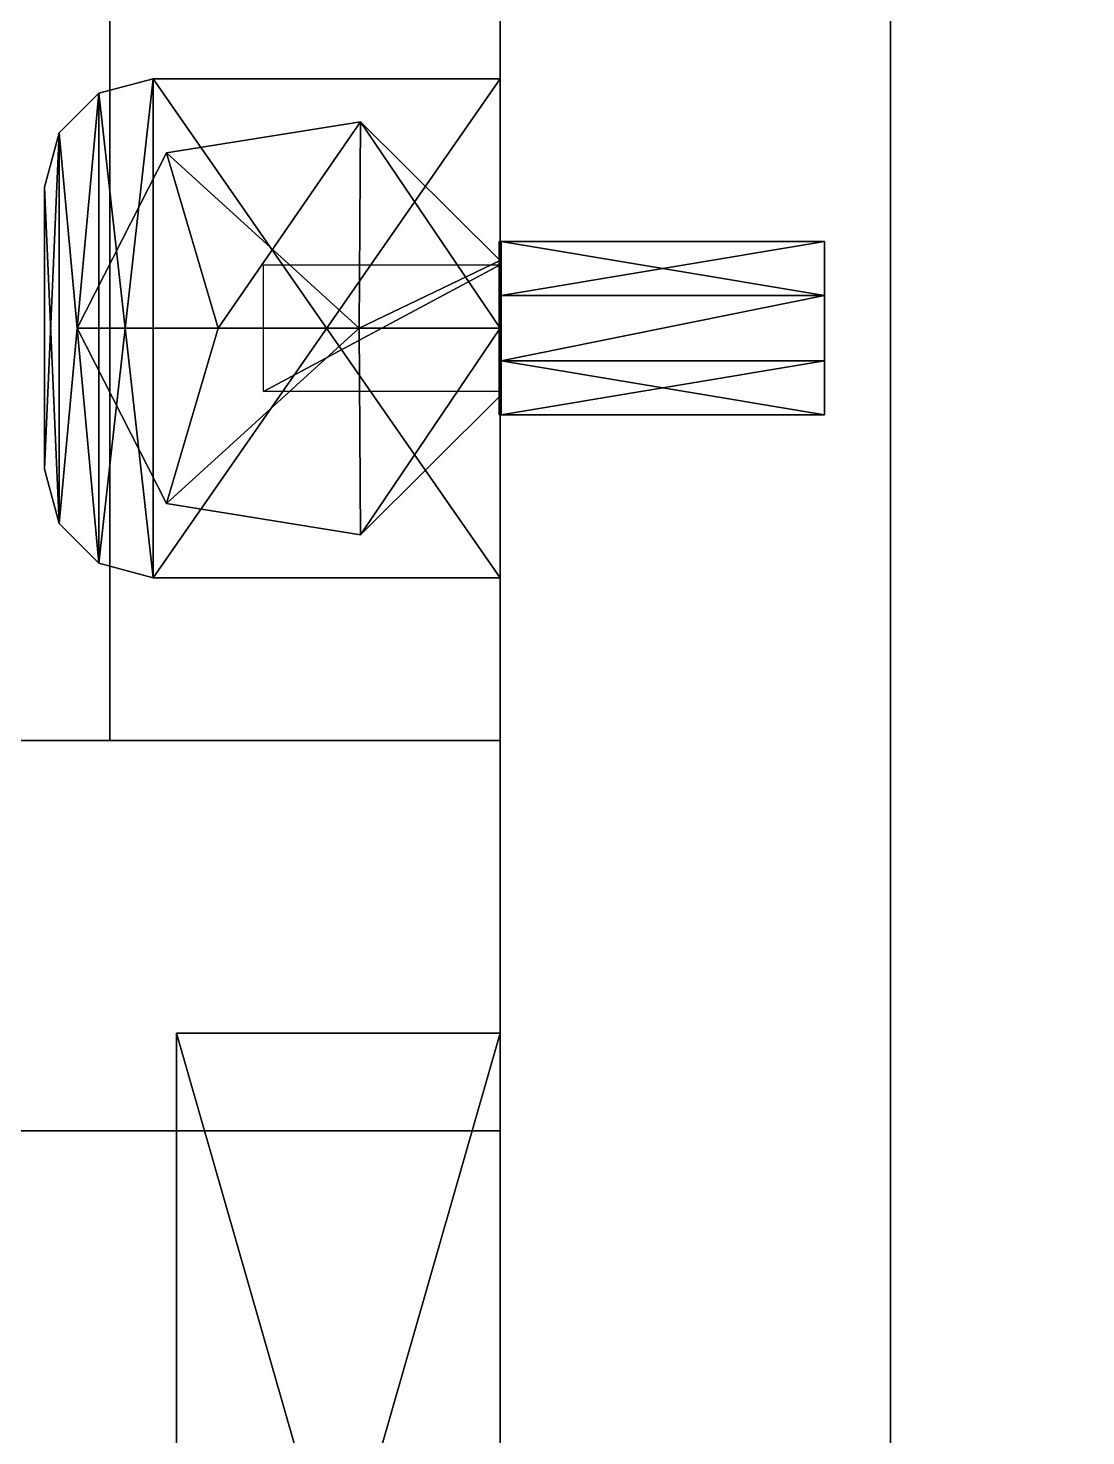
# Model space of a CAD drawing. Extents: x 0 to 2992, y -2739 to 0.
# Drawn here: x 1342.2 to 1391, y -634.1 to -569.2 of the extents above; entities that cross this region are included whole.
import ezdxf

# ---------------------------------------------------------------- set-up
doc = ezdxf.new("R2010")
doc.units = 0
for name, color, linetype in [('LAYER0', 7, 'CONTINUOUS'), ('LAYER103', 7, 'CONTINUOUS'), ('LAYER104', 7, 'CONTINUOUS'), ('LAYER105', 254, 'CONTINUOUS'), ('LAYER117', 7, 'CONTINUOUS'), ('LAYER118', 7, 'CONTINUOUS'), ('LAYER119', 254, 'CONTINUOUS'), ('LAYER231', 253, 'CONTINUOUS'), ('LAYER233', 253, 'CONTINUOUS'), ('LAYER235', 253, 'CONTINUOUS'), ('LAYER237', 253, 'CONTINUOUS'), ('LAYER239', 253, 'CONTINUOUS'), ('LAYER255', 7, 'CONTINUOUS'), ('LAYER256', 7, 'CONTINUOUS'), ('LAYER358', 9, 'CONTINUOUS'), ('LAYER89', 7, 'CONTINUOUS'), ('LAYER92', 7, 'CONTINUOUS'), ('LAYER97', 7, 'CONTINUOUS')]:
    doc.layers.add(name, color=color, linetype=linetype)

msp = doc.modelspace()

# ---------------------------------------------------------------- linework, layer by layer
at = {"layer": 'LAYER0', "invisible_edges": 1}
for points in [[(2992.49, 0), (0, -2716.32), (0, 0), (2992.49, 0)], [(2992.49, -2716.32, 5), (0, 0, 5), (0, -2716.32, 5), (2992.49, -2716.32, 5)], [(0, 0, 5), (2992.49, -2716.32, 5), (2992.49, 0, 5), (0, 0, 5)], [(0, -2716.32), (2992.49, 0), (2992.49, -2716.32), (0, -2716.32)]]:
    msp.add_3dface(points, dxfattribs=at)
at = {"layer": 'LAYER103', "invisible_edges": 1}
for points in [[(577, -144.6001, 871), (1364, -620.0001, 871), (1364, -144.6001, 871), (577, -144.6001, 871)], [(1364, -620.0001, 871), (577, -144.6001, 871), (577, -620.0001, 871), (1364, -620.0001, 871)], [(577, -620.0001, 853), (1364, -144.6001, 853), (1364, -620.0001, 853), (577, -620.0001, 853)], [(1364, -144.6001, 853), (577, -620.0001, 853), (577, -144.6001, 853), (1364, -144.6001, 853)], [(1364, -144.6001, 853), (1364, -620.0001, 871), (1364, -620.0001, 853), (1364, -144.6001, 853)], [(1364, -620.0001, 871), (1364, -144.6001, 853), (1364, -144.6001, 871), (1364, -620.0001, 871)], [(577, -620.0001, 853), (1364, -620.0001, 871), (577, -620.0001, 871), (577, -620.0001, 853)], [(1364, -620.0001, 871), (577, -620.0001, 853), (1364, -620.0001, 853), (1364, -620.0001, 871)]]:
    msp.add_3dface(points, dxfattribs=at)
at = {"layer": 'LAYER104'}
for points in [[(1345.5, -572.1699, 853), (1348, -571.5, 853), (1345.5, -572.1699, 851.01), (1345.5, -572.1699, 853)], [(1345.5, -572.1699, 851.01), (1348, -571.5, 853), (1348, -571.5, 851.01), (1345.5, -572.1699, 851.01)], [(1348, -594.5, 851.01), (1345.5, -572.1699, 851.01), (1348, -571.5, 851.01), (1348, -594.5, 851.01)], [(1345.5, -572.1699, 853), (1348, -594.5, 853), (1348, -571.5, 853), (1345.5, -572.1699, 853)], [(1348, -594.5, 851.01), (1348, -571.5, 851.01), (1345.5, -593.8301, 851.01), (1348, -594.5, 851.01)], [(1345.5, -593.8301, 851.01), (1348, -571.5, 851.01), (1345.5, -572.1699, 851.01), (1345.5, -593.8301, 851.01)], [(1348, -594.5, 853), (1348, -571.5, 853), (1345.5, -593.8301, 853), (1348, -594.5, 853)], [(1345.5, -593.8301, 853), (1348, -571.5, 853), (1345.5, -572.1699, 853), (1345.5, -593.8301, 853)], [(1345.5, -572.1699, 851.01), (1345.5, -572.1699, 853), (1348, -571.5, 851.01), (1345.5, -572.1699, 851.01)], [(1348, -571.5, 851.01), (1345.5, -572.1699, 853), (1348, -571.5, 853), (1348, -571.5, 851.01)], [(1364, -594.5, 851.01), (1348, -594.5, 851.01), (1364, -571.5, 851.01), (1364, -594.5, 851.01)], [(1364, -571.5, 851.01), (1348, -594.5, 851.01), (1348, -571.5, 851.01), (1364, -571.5, 851.01)], [(1364, -594.5, 853), (1348, -594.5, 853), (1364, -571.5, 853), (1364, -594.5, 853)], [(1364, -571.5, 853), (1348, -594.5, 853), (1348, -571.5, 853), (1364, -571.5, 853)], [(1348, -571.5, 851.01), (1364, -571.5, 851.01), (1348, -571.5, 853), (1348, -571.5, 851.01)], [(1348, -571.5, 853), (1364, -571.5, 851.01), (1364, -571.5, 853), (1348, -571.5, 853)], [(1348, -571.5, 851.01), (1364, -571.5, 851.01), (1348, -594.5, 851.01), (1348, -571.5, 851.01)], [(1348, -594.5, 851.01), (1364, -571.5, 851.01), (1364, -594.5, 851.01), (1348, -594.5, 851.01)], [(1348, -571.5, 851.01), (1348, -571.5, 853), (1364, -571.5, 851.01), (1348, -571.5, 851.01)], [(1364, -571.5, 851.01), (1348, -571.5, 853), (1364, -571.5, 853), (1364, -571.5, 851.01)], [(1348, -594.5, 853), (1364, -594.5, 853), (1348, -571.5, 853), (1348, -594.5, 853)], [(1348, -571.5, 853), (1364, -594.5, 853), (1364, -571.5, 853), (1348, -571.5, 853)], [(1364, -571.5, 851.01), (1364, -571.5, 853), (1364, -594.5, 851.01), (1364, -571.5, 851.01)], [(1364, -594.5, 851.01), (1364, -571.5, 853), (1364, -594.5, 853), (1364, -594.5, 851.01)], [(1364, -594.5, 851.01), (1364, -594.5, 853), (1364, -571.5, 851.01), (1364, -594.5, 851.01)], [(1364, -571.5, 851.01), (1364, -594.5, 853), (1364, -571.5, 853), (1364, -571.5, 851.01)], [(1343.67, -574, 853), (1345.5, -572.1699, 853), (1343.67, -574, 851.01), (1343.67, -574, 853)], [(1343.67, -574, 851.01), (1345.5, -572.1699, 853), (1345.5, -572.1699, 851.01), (1343.67, -574, 851.01)], [(1343.67, -574, 851.01), (1345.5, -572.1699, 851.01), (1343.67, -592, 851.01), (1343.67, -574, 851.01)], [(1343.67, -592, 851.01), (1345.5, -572.1699, 851.01), (1345.5, -593.8301, 851.01), (1343.67, -592, 851.01)], [(1343.67, -574, 853), (1345.5, -593.8301, 853), (1345.5, -572.1699, 853), (1343.67, -574, 853)], [(1345.5, -593.8301, 851.01), (1345.5, -572.1699, 851.01), (1343.67, -592, 851.01), (1345.5, -593.8301, 851.01)], [(1343.67, -592, 851.01), (1345.5, -572.1699, 851.01), (1343.67, -574, 851.01), (1343.67, -592, 851.01)], [(1345.5, -593.8301, 853), (1345.5, -572.1699, 853), (1343.67, -592, 853), (1345.5, -593.8301, 853)], [(1343.67, -592, 853), (1345.5, -572.1699, 853), (1343.67, -574, 853), (1343.67, -592, 853)], [(1343.67, -574, 851.01), (1343.67, -574, 853), (1345.5, -572.1699, 851.01), (1343.67, -574, 851.01)], [(1345.5, -572.1699, 851.01), (1343.67, -574, 853), (1345.5, -572.1699, 853), (1345.5, -572.1699, 851.01)], [(1345.5, -593.8301, 851.01), (1345.5, -572.1699, 851.01), (1348, -594.5, 851.01), (1345.5, -593.8301, 851.01)], [(1345.5, -593.8301, 853), (1348, -594.5, 853), (1345.5, -572.1699, 853), (1345.5, -593.8301, 853)], [(1348.613, -574.9165, 867), (1351, -583, 867), (1357.569, -573.4824, 867), (1348.613, -574.9165, 867)], [(1348.613, -574.9165, 867), (1357.569, -573.4824, 867), (1348.613, -574.9165, 853), (1348.613, -574.9165, 867)], [(1348.613, -574.9165, 853), (1357.569, -573.4824, 867), (1357.569, -573.4824, 853), (1348.613, -574.9165, 853)], [(1357.569, -573.4824, 853), (1357.569, -573.4824, 867), (1348.613, -574.9165, 853), (1357.569, -573.4824, 853)], [(1348.613, -574.9165, 853), (1357.569, -573.4824, 867), (1348.613, -574.9165, 867), (1348.613, -574.9165, 853)], [(1357.5, -583, 867), (1348.613, -574.9165, 867), (1357.569, -573.4824, 867), (1357.5, -583, 867)], [(1357.569, -573.4824, 867), (1351, -583, 867), (1357.5, -583, 867), (1357.569, -573.4824, 867)], [(1357.569, -573.4824, 867), (1357.5, -583, 867), (1364, -579.8774, 867), (1357.569, -573.4824, 867)], [(1357.5, -583, 867), (1357.569, -573.4824, 867), (1364, -583, 867), (1357.5, -583, 867)], [(1357.569, -573.4824, 867), (1364, -579.8774, 867), (1357.569, -573.4824, 853), (1357.569, -573.4824, 867)], [(1357.569, -573.4824, 853), (1364, -579.8774, 867), (1364, -579.8774, 853), (1357.569, -573.4824, 853)], [(1364, -579.8774, 853), (1364, -579.8774, 867), (1357.569, -573.4824, 853), (1364, -579.8774, 853)], [(1357.569, -573.4824, 853), (1364, -579.8774, 867), (1357.569, -573.4824, 867), (1357.569, -573.4824, 853)], [(1364, -583, 867), (1357.569, -573.4824, 867), (1364, -579.8774, 867), (1364, -583, 867)], [(1343, -576.5, 853), (1343.67, -574, 853), (1343, -576.5, 851.01), (1343, -576.5, 853)], [(1343, -576.5, 851.01), (1343.67, -574, 853), (1343.67, -574, 851.01), (1343, -576.5, 851.01)], [(1343, -576.5, 851.01), (1343.67, -574, 851.01), (1343, -589.5, 851.01), (1343, -576.5, 851.01)], [(1343, -589.5, 851.01), (1343.67, -574, 851.01), (1343.67, -592, 851.01), (1343, -589.5, 851.01)], [(1343, -576.5, 853), (1343.67, -592, 853), (1343.67, -574, 853), (1343, -576.5, 853)], [(1343.67, -592, 851.01), (1343.67, -574, 851.01), (1343, -589.5, 851.01), (1343.67, -592, 851.01)], [(1343, -589.5, 851.01), (1343.67, -574, 851.01), (1343, -576.5, 851.01), (1343, -589.5, 851.01)], [(1343.67, -592, 853), (1343.67, -574, 853), (1343, -589.5, 853), (1343.67, -592, 853)], [(1343, -589.5, 853), (1343.67, -574, 853), (1343, -576.5, 853), (1343, -589.5, 853)], [(1343, -576.5, 851.01), (1343, -576.5, 853), (1343.67, -574, 851.01), (1343, -576.5, 851.01)], [(1343.67, -574, 851.01), (1343, -576.5, 853), (1343.67, -574, 853), (1343.67, -574, 851.01)], [(1343.67, -592, 853), (1345.5, -593.8301, 853), (1343.67, -574, 853), (1343.67, -592, 853)], [(1344.5, -583, 867), (1351, -583, 867), (1348.613, -574.9165, 867), (1344.5, -583, 867)], [(1344.5, -583, 867), (1348.613, -574.9165, 867), (1344.5, -583, 853), (1344.5, -583, 867)], [(1344.5, -583, 853), (1348.613, -574.9165, 867), (1348.613, -574.9165, 853), (1344.5, -583, 853)], [(1348.613, -574.9165, 853), (1348.613, -574.9165, 867), (1344.5, -583, 853), (1348.613, -574.9165, 853)], [(1344.5, -583, 853), (1348.613, -574.9165, 867), (1344.5, -583, 867), (1344.5, -583, 853)], [(1351, -583, 867), (1344.5, -583, 867), (1348.613, -574.9165, 867), (1351, -583, 867)], [(1351, -583, 867), (1348.613, -574.9165, 867), (1357.5, -583, 867), (1351, -583, 867)], [(1343, -589.5, 853), (1343, -589.5, 851.01), (1343, -576.5, 853), (1343, -589.5, 853)], [(1343, -576.5, 853), (1343, -589.5, 851.01), (1343, -576.5, 851.01), (1343, -576.5, 853)], [(1343, -589.5, 851.01), (1343, -589.5, 853), (1343, -576.5, 851.01), (1343, -589.5, 851.01)], [(1343, -576.5, 851.01), (1343, -589.5, 853), (1343, -576.5, 853), (1343, -576.5, 851.01)], [(1343, -589.5, 853), (1343.67, -592, 853), (1343, -576.5, 853), (1343, -589.5, 853)], [(1364, -579.8774, 867), (1357.5, -583, 867), (1364, -583, 867), (1364, -579.8774, 867)], [(1364, -586.1226, 853), (1364, -579.8774, 853), (1364, -586.1226, 867), (1364, -586.1226, 853)], [(1364, -586.1226, 867), (1364, -579.8774, 853), (1364, -579.8774, 867), (1364, -586.1226, 867)], [(1364, -586.1226, 853), (1364, -586.1226, 867), (1364, -579.8774, 853), (1364, -586.1226, 853)], [(1364, -579.8774, 853), (1364, -586.1226, 867), (1364, -579.8774, 867), (1364, -579.8774, 853)], [(1353.092, -580.0802, 851), (1364, -580.0802, 851), (1353.092, -585.9198, 851), (1353.092, -580.0802, 851)], [(1353.092, -585.9198, 851), (1364, -580.0802, 851), (1364, -585.9198, 851), (1353.092, -585.9198, 851)], [(1344.5, -583, 867), (1348.613, -591.0835, 867), (1351, -583, 867), (1344.5, -583, 867)], [(1344.5, -583, 853), (1348.613, -591.0835, 853), (1344.5, -583, 867), (1344.5, -583, 853)], [(1344.5, -583, 867), (1348.613, -591.0835, 853), (1348.613, -591.0835, 867), (1344.5, -583, 867)], [(1344.5, -583, 853), (1344.5, -583, 867), (1348.613, -591.0835, 853), (1344.5, -583, 853)], [(1348.613, -591.0835, 853), (1344.5, -583, 867), (1348.613, -591.0835, 867), (1348.613, -591.0835, 853)], [(1351, -583, 867), (1344.5, -583, 867), (1348.613, -591.0835, 867), (1351, -583, 867)], [(1351, -583, 867), (1348.613, -591.0835, 867), (1357.5, -583, 867), (1351, -583, 867)], [(1357.5, -583, 867), (1348.613, -591.0835, 867), (1357.569, -592.5176, 867), (1357.5, -583, 867)], [(1351, -583, 867), (1348.613, -591.0835, 867), (1357.5, -583, 867), (1351, -583, 867)], [(1357.5, -583, 867), (1348.613, -591.0835, 867), (1357.569, -592.5176, 867), (1357.5, -583, 867)], [(1357.5, -583, 867), (1357.569, -592.5176, 867), (1364, -583, 867), (1357.5, -583, 867)], [(1357.5, -583, 867), (1357.569, -592.5176, 867), (1364, -583, 867), (1357.5, -583, 867)], [(1364, -583, 867), (1357.569, -592.5176, 867), (1364, -586.1226, 867), (1364, -583, 867)], [(1364, -583, 867), (1357.569, -592.5176, 867), (1364, -586.1226, 867), (1364, -583, 867)], [(1364, -586.1226, 853), (1364, -586.1226, 867), (1357.569, -592.5176, 853), (1364, -586.1226, 853)], [(1357.569, -592.5176, 853), (1364, -586.1226, 867), (1357.569, -592.5176, 867), (1357.569, -592.5176, 853)], [(1357.569, -592.5176, 853), (1357.569, -592.5176, 867), (1364, -586.1226, 853), (1357.569, -592.5176, 853)], [(1364, -586.1226, 853), (1357.569, -592.5176, 867), (1364, -586.1226, 867), (1364, -586.1226, 853)], [(1343, -589.5, 851.01), (1343.67, -592, 851.01), (1343, -589.5, 853), (1343, -589.5, 851.01)], [(1343, -589.5, 853), (1343.67, -592, 851.01), (1343.67, -592, 853), (1343, -589.5, 853)], [(1343, -589.5, 851.01), (1343, -589.5, 853), (1343.67, -592, 851.01), (1343, -589.5, 851.01)], [(1343.67, -592, 851.01), (1343, -589.5, 853), (1343.67, -592, 853), (1343.67, -592, 851.01)], [(1348.613, -591.0835, 853), (1357.569, -592.5176, 853), (1348.613, -591.0835, 867), (1348.613, -591.0835, 853)], [(1348.613, -591.0835, 867), (1357.569, -592.5176, 853), (1357.569, -592.5176, 867), (1348.613, -591.0835, 867)], [(1348.613, -591.0835, 853), (1348.613, -591.0835, 867), (1357.569, -592.5176, 853), (1348.613, -591.0835, 853)], [(1357.569, -592.5176, 853), (1348.613, -591.0835, 867), (1357.569, -592.5176, 867), (1357.569, -592.5176, 853)], [(1343.67, -592, 851.01), (1345.5, -593.8301, 851.01), (1343.67, -592, 853), (1343.67, -592, 851.01)], [(1343.67, -592, 853), (1345.5, -593.8301, 851.01), (1345.5, -593.8301, 853), (1343.67, -592, 853)], [(1343.67, -592, 851.01), (1343.67, -592, 853), (1345.5, -593.8301, 851.01), (1343.67, -592, 851.01)], [(1345.5, -593.8301, 851.01), (1343.67, -592, 853), (1345.5, -593.8301, 853), (1345.5, -593.8301, 851.01)], [(1345.5, -593.8301, 851.01), (1348, -594.5, 851.01), (1345.5, -593.8301, 853), (1345.5, -593.8301, 851.01)], [(1345.5, -593.8301, 853), (1348, -594.5, 851.01), (1348, -594.5, 853), (1345.5, -593.8301, 853)], [(1345.5, -593.8301, 851.01), (1345.5, -593.8301, 853), (1348, -594.5, 851.01), (1345.5, -593.8301, 851.01)], [(1348, -594.5, 851.01), (1345.5, -593.8301, 853), (1348, -594.5, 853), (1348, -594.5, 851.01)], [(1364, -594.5, 851.01), (1364, -594.5, 853), (1348, -594.5, 851.01), (1364, -594.5, 851.01)], [(1348, -594.5, 851.01), (1364, -594.5, 853), (1348, -594.5, 853), (1348, -594.5, 851.01)], [(1348, -594.5, 853), (1348, -594.5, 851.01), (1364, -594.5, 853), (1348, -594.5, 853)], [(1364, -594.5, 853), (1348, -594.5, 851.01), (1364, -594.5, 851.01), (1364, -594.5, 853)]]:
    msp.add_3dface(points, dxfattribs=at)
at = {"layer": 'LAYER105'}
for points in [[(1364.05, -581.5, 861.8301), (1364.05, -579, 858.5), (1363.95, -581.5, 861.8301), (1364.05, -581.5, 861.8301)], [(1363.95, -581.5, 861.8301), (1364.05, -579, 858.5), (1363.95, -579, 858.5), (1363.95, -581.5, 861.8301)], [(1364.05, -579, 858.5), (1364.05, -581.5, 855.1699), (1363.95, -579, 858.5), (1364.05, -579, 858.5)], [(1363.95, -579, 858.5), (1364.05, -581.5, 855.1699), (1363.95, -581.5, 855.1699), (1363.95, -579, 858.5)], [(1363.95, -579, 862.5), (1363.95, -579, 854.5), (1363.95, -587, 862.5), (1363.95, -579, 862.5)], [(1363.95, -587, 862.5), (1363.95, -579, 854.5), (1363.95, -587, 854.5), (1363.95, -587, 862.5)], [(1364.05, -587, 854.5), (1363.95, -587, 854.5), (1364.05, -579, 854.5), (1364.05, -587, 854.5)], [(1364.05, -579, 854.5), (1363.95, -587, 854.5), (1363.95, -579, 854.5), (1364.05, -579, 854.5)], [(1364.05, -579, 862.5), (1363.95, -579, 862.5), (1364.05, -587, 862.5), (1364.05, -579, 862.5)], [(1364.05, -587, 862.5), (1363.95, -579, 862.5), (1363.95, -587, 862.5), (1364.05, -587, 862.5)], [(1363.95, -579, 854.5), (1363.95, -579, 862.5), (1364.05, -579, 854.5), (1363.95, -579, 854.5)], [(1364.05, -579, 854.5), (1363.95, -579, 862.5), (1364.05, -579, 862.5), (1364.05, -579, 854.5)], [(1378.95, -581.5, 861.8301), (1378.95, -579, 858.5), (1364.05, -581.5, 861.8301), (1378.95, -581.5, 861.8301)], [(1364.05, -581.5, 861.8301), (1378.95, -579, 858.5), (1364.05, -579, 858.5), (1364.05, -581.5, 861.8301)], [(1378.95, -579, 858.5), (1378.95, -581.5, 855.1699), (1364.05, -579, 858.5), (1378.95, -579, 858.5)], [(1364.05, -579, 858.5), (1378.95, -581.5, 855.1699), (1364.05, -581.5, 855.1699), (1364.05, -579, 858.5)], [(1364.05, -587, 862.5), (1364.05, -587, 854.5), (1364.05, -579, 862.5), (1364.05, -587, 862.5)], [(1364.05, -579, 862.5), (1364.05, -587, 854.5), (1364.05, -579, 854.5), (1364.05, -579, 862.5)], [(1378.95, -581.5, 861.8301), (1378.95, -587, 858.5), (1378.95, -579, 858.5), (1378.95, -581.5, 861.8301)], [(1378.95, -587, 858.5), (1378.95, -584.5, 855.1699), (1378.95, -579, 858.5), (1378.95, -587, 858.5)], [(1378.95, -579, 858.5), (1378.95, -584.5, 855.1699), (1378.95, -581.5, 855.1699), (1378.95, -579, 858.5)], [(1363.95, -584.5, 861.8301), (1364.05, -584.5, 861.8301), (1363.95, -581.5, 861.8301), (1363.95, -584.5, 861.8301)], [(1363.95, -581.5, 861.8301), (1364.05, -584.5, 861.8301), (1364.05, -581.5, 861.8301), (1363.95, -581.5, 861.8301)], [(1364.05, -584.5, 855.1699), (1363.95, -584.5, 855.1699), (1364.05, -581.5, 855.1699), (1364.05, -584.5, 855.1699)], [(1364.05, -581.5, 855.1699), (1363.95, -584.5, 855.1699), (1363.95, -581.5, 855.1699), (1364.05, -581.5, 855.1699)], [(1364.05, -581.5, 861.8301), (1364.05, -584.5, 861.8301), (1378.95, -581.5, 861.8301), (1364.05, -581.5, 861.8301)], [(1378.95, -581.5, 861.8301), (1364.05, -584.5, 861.8301), (1378.95, -584.5, 861.8301), (1378.95, -581.5, 861.8301)], [(1378.95, -584.5, 855.1699), (1364.05, -584.5, 855.1699), (1378.95, -581.5, 855.1699), (1378.95, -584.5, 855.1699)], [(1378.95, -581.5, 855.1699), (1364.05, -584.5, 855.1699), (1364.05, -581.5, 855.1699), (1378.95, -581.5, 855.1699)], [(1378.95, -584.5, 861.8301), (1378.95, -587, 858.5), (1378.95, -581.5, 861.8301), (1378.95, -584.5, 861.8301)], [(1363.95, -584.5, 861.8301), (1363.95, -587, 858.5), (1364.05, -584.5, 861.8301), (1363.95, -584.5, 861.8301)], [(1364.05, -584.5, 861.8301), (1363.95, -587, 858.5), (1364.05, -587, 858.5), (1364.05, -584.5, 861.8301)], [(1363.95, -587, 858.5), (1363.95, -584.5, 855.1699), (1364.05, -587, 858.5), (1363.95, -587, 858.5)], [(1364.05, -587, 858.5), (1363.95, -584.5, 855.1699), (1364.05, -584.5, 855.1699), (1364.05, -587, 858.5)], [(1364.05, -584.5, 861.8301), (1364.05, -587, 858.5), (1378.95, -584.5, 861.8301), (1364.05, -584.5, 861.8301)], [(1378.95, -584.5, 861.8301), (1364.05, -587, 858.5), (1378.95, -587, 858.5), (1378.95, -584.5, 861.8301)], [(1364.05, -587, 858.5), (1364.05, -584.5, 855.1699), (1378.95, -587, 858.5), (1364.05, -587, 858.5)], [(1378.95, -587, 858.5), (1364.05, -584.5, 855.1699), (1378.95, -584.5, 855.1699), (1378.95, -587, 858.5)], [(1363.95, -587, 862.5), (1363.95, -587, 854.5), (1364.05, -587, 862.5), (1363.95, -587, 862.5)], [(1364.05, -587, 862.5), (1363.95, -587, 854.5), (1364.05, -587, 854.5), (1364.05, -587, 862.5)]]:
    msp.add_3dface(points, dxfattribs=at)
at = {"layer": 'LAYER117', "invisible_edges": 1}
for points in [[(577, -144.6001, 1989), (1364, -620.0001, 1989), (1364, -144.6001, 1989), (577, -144.6001, 1989)], [(1364, -620.0001, 1989), (577, -144.6001, 1989), (577, -620.0001, 1989), (1364, -620.0001, 1989)], [(577, -620.0001, 1971), (1364, -144.6001, 1971), (1364, -620.0001, 1971), (577, -620.0001, 1971)], [(1364, -144.6001, 1971), (577, -620.0001, 1971), (577, -144.6001, 1971), (1364, -144.6001, 1971)], [(1364, -144.6001, 1971), (1364, -620.0001, 1989), (1364, -620.0001, 1971), (1364, -144.6001, 1971)], [(1364, -620.0001, 1989), (1364, -144.6001, 1971), (1364, -144.6001, 1989), (1364, -620.0001, 1989)], [(577, -620.0001, 1971), (1364, -620.0001, 1989), (577, -620.0001, 1989), (577, -620.0001, 1971)], [(1364, -620.0001, 1989), (577, -620.0001, 1971), (1364, -620.0001, 1971), (1364, -620.0001, 1989)]]:
    msp.add_3dface(points, dxfattribs=at)
at = {"layer": 'LAYER118'}
for points in [[(1345.5, -572.1699, 1971), (1348, -571.5, 1971), (1345.5, -572.1699, 1969.01), (1345.5, -572.1699, 1971)], [(1345.5, -572.1699, 1969.01), (1348, -571.5, 1971), (1348, -571.5, 1969.01), (1345.5, -572.1699, 1969.01)], [(1348, -594.5, 1969.01), (1345.5, -572.1699, 1969.01), (1348, -571.5, 1969.01), (1348, -594.5, 1969.01)], [(1345.5, -572.1699, 1971), (1348, -594.5, 1971), (1348, -571.5, 1971), (1345.5, -572.1699, 1971)], [(1348, -594.5, 1969.01), (1348, -571.5, 1969.01), (1345.5, -593.8301, 1969.01), (1348, -594.5, 1969.01)], [(1345.5, -593.8301, 1969.01), (1348, -571.5, 1969.01), (1345.5, -572.1699, 1969.01), (1345.5, -593.8301, 1969.01)], [(1348, -594.5, 1971), (1348, -571.5, 1971), (1345.5, -593.8301, 1971), (1348, -594.5, 1971)], [(1345.5, -593.8301, 1971), (1348, -571.5, 1971), (1345.5, -572.1699, 1971), (1345.5, -593.8301, 1971)], [(1345.5, -572.1699, 1969.01), (1345.5, -572.1699, 1971), (1348, -571.5, 1969.01), (1345.5, -572.1699, 1969.01)], [(1348, -571.5, 1969.01), (1345.5, -572.1699, 1971), (1348, -571.5, 1971), (1348, -571.5, 1969.01)], [(1364, -594.5, 1969.01), (1348, -594.5, 1969.01), (1364, -571.5, 1969.01), (1364, -594.5, 1969.01)], [(1364, -571.5, 1969.01), (1348, -594.5, 1969.01), (1348, -571.5, 1969.01), (1364, -571.5, 1969.01)], [(1364, -594.5, 1971), (1348, -594.5, 1971), (1364, -571.5, 1971), (1364, -594.5, 1971)], [(1364, -571.5, 1971), (1348, -594.5, 1971), (1348, -571.5, 1971), (1364, -571.5, 1971)], [(1348, -571.5, 1969.01), (1364, -571.5, 1969.01), (1348, -571.5, 1971), (1348, -571.5, 1969.01)], [(1348, -571.5, 1971), (1364, -571.5, 1969.01), (1364, -571.5, 1971), (1348, -571.5, 1971)], [(1348, -571.5, 1969.01), (1364, -571.5, 1969.01), (1348, -594.5, 1969.01), (1348, -571.5, 1969.01)], [(1348, -594.5, 1969.01), (1364, -571.5, 1969.01), (1364, -594.5, 1969.01), (1348, -594.5, 1969.01)], [(1348, -571.5, 1969.01), (1348, -571.5, 1971), (1364, -571.5, 1969.01), (1348, -571.5, 1969.01)], [(1364, -571.5, 1969.01), (1348, -571.5, 1971), (1364, -571.5, 1971), (1364, -571.5, 1969.01)], [(1348, -594.5, 1971), (1364, -594.5, 1971), (1348, -571.5, 1971), (1348, -594.5, 1971)], [(1348, -571.5, 1971), (1364, -594.5, 1971), (1364, -571.5, 1971), (1348, -571.5, 1971)], [(1364, -571.5, 1969.01), (1364, -571.5, 1971), (1364, -594.5, 1969.01), (1364, -571.5, 1969.01)], [(1364, -594.5, 1969.01), (1364, -571.5, 1971), (1364, -594.5, 1971), (1364, -594.5, 1969.01)], [(1364, -594.5, 1969.01), (1364, -594.5, 1971), (1364, -571.5, 1969.01), (1364, -594.5, 1969.01)], [(1364, -571.5, 1969.01), (1364, -594.5, 1971), (1364, -571.5, 1971), (1364, -571.5, 1969.01)], [(1343.67, -574, 1971), (1345.5, -572.1699, 1971), (1343.67, -574, 1969.01), (1343.67, -574, 1971)], [(1343.67, -574, 1969.01), (1345.5, -572.1699, 1971), (1345.5, -572.1699, 1969.01), (1343.67, -574, 1969.01)], [(1343.67, -574, 1969.01), (1345.5, -572.1699, 1969.01), (1343.67, -592, 1969.01), (1343.67, -574, 1969.01)], [(1343.67, -592, 1969.01), (1345.5, -572.1699, 1969.01), (1345.5, -593.8301, 1969.01), (1343.67, -592, 1969.01)], [(1343.67, -574, 1971), (1345.5, -593.8301, 1971), (1345.5, -572.1699, 1971), (1343.67, -574, 1971)], [(1345.5, -593.8301, 1969.01), (1345.5, -572.1699, 1969.01), (1343.67, -592, 1969.01), (1345.5, -593.8301, 1969.01)], [(1343.67, -592, 1969.01), (1345.5, -572.1699, 1969.01), (1343.67, -574, 1969.01), (1343.67, -592, 1969.01)], [(1345.5, -593.8301, 1971), (1345.5, -572.1699, 1971), (1343.67, -592, 1971), (1345.5, -593.8301, 1971)], [(1343.67, -592, 1971), (1345.5, -572.1699, 1971), (1343.67, -574, 1971), (1343.67, -592, 1971)], [(1343.67, -574, 1969.01), (1343.67, -574, 1971), (1345.5, -572.1699, 1969.01), (1343.67, -574, 1969.01)], [(1345.5, -572.1699, 1969.01), (1343.67, -574, 1971), (1345.5, -572.1699, 1971), (1345.5, -572.1699, 1969.01)], [(1345.5, -593.8301, 1969.01), (1345.5, -572.1699, 1969.01), (1348, -594.5, 1969.01), (1345.5, -593.8301, 1969.01)], [(1345.5, -593.8301, 1971), (1348, -594.5, 1971), (1345.5, -572.1699, 1971), (1345.5, -593.8301, 1971)], [(1348.613, -574.9165, 1985), (1351, -583, 1985), (1357.569, -573.4824, 1985), (1348.613, -574.9165, 1985)], [(1348.613, -574.9165, 1985), (1357.569, -573.4824, 1985), (1348.613, -574.9165, 1971), (1348.613, -574.9165, 1985)], [(1348.613, -574.9165, 1971), (1357.569, -573.4824, 1985), (1357.569, -573.4824, 1971), (1348.613, -574.9165, 1971)], [(1357.569, -573.4824, 1971), (1357.569, -573.4824, 1985), (1348.613, -574.9165, 1971), (1357.569, -573.4824, 1971)], [(1348.613, -574.9165, 1971), (1357.569, -573.4824, 1985), (1348.613, -574.9165, 1985), (1348.613, -574.9165, 1971)], [(1357.5, -583, 1985), (1348.613, -574.9165, 1985), (1357.569, -573.4824, 1985), (1357.5, -583, 1985)], [(1357.569, -573.4824, 1985), (1351, -583, 1985), (1357.5, -583, 1985), (1357.569, -573.4824, 1985)], [(1357.569, -573.4824, 1985), (1357.5, -583, 1985), (1364, -579.8774, 1985), (1357.569, -573.4824, 1985)], [(1357.5, -583, 1985), (1357.569, -573.4824, 1985), (1364, -583, 1985), (1357.5, -583, 1985)], [(1357.569, -573.4824, 1985), (1364, -579.8774, 1985), (1357.569, -573.4824, 1971), (1357.569, -573.4824, 1985)], [(1357.569, -573.4824, 1971), (1364, -579.8774, 1985), (1364, -579.8774, 1971), (1357.569, -573.4824, 1971)], [(1364, -579.8774, 1971), (1364, -579.8774, 1985), (1357.569, -573.4824, 1971), (1364, -579.8774, 1971)], [(1357.569, -573.4824, 1971), (1364, -579.8774, 1985), (1357.569, -573.4824, 1985), (1357.569, -573.4824, 1971)], [(1364, -583, 1985), (1357.569, -573.4824, 1985), (1364, -579.8774, 1985), (1364, -583, 1985)], [(1343, -576.5, 1971), (1343.67, -574, 1971), (1343, -576.5, 1969.01), (1343, -576.5, 1971)], [(1343, -576.5, 1969.01), (1343.67, -574, 1971), (1343.67, -574, 1969.01), (1343, -576.5, 1969.01)], [(1343, -576.5, 1969.01), (1343.67, -574, 1969.01), (1343, -589.5, 1969.01), (1343, -576.5, 1969.01)], [(1343, -589.5, 1969.01), (1343.67, -574, 1969.01), (1343.67, -592, 1969.01), (1343, -589.5, 1969.01)], [(1343, -576.5, 1971), (1343.67, -592, 1971), (1343.67, -574, 1971), (1343, -576.5, 1971)], [(1343.67, -592, 1969.01), (1343.67, -574, 1969.01), (1343, -589.5, 1969.01), (1343.67, -592, 1969.01)], [(1343, -589.5, 1969.01), (1343.67, -574, 1969.01), (1343, -576.5, 1969.01), (1343, -589.5, 1969.01)], [(1343.67, -592, 1971), (1343.67, -574, 1971), (1343, -589.5, 1971), (1343.67, -592, 1971)], [(1343, -589.5, 1971), (1343.67, -574, 1971), (1343, -576.5, 1971), (1343, -589.5, 1971)], [(1343, -576.5, 1969.01), (1343, -576.5, 1971), (1343.67, -574, 1969.01), (1343, -576.5, 1969.01)], [(1343.67, -574, 1969.01), (1343, -576.5, 1971), (1343.67, -574, 1971), (1343.67, -574, 1969.01)], [(1343.67, -592, 1971), (1345.5, -593.8301, 1971), (1343.67, -574, 1971), (1343.67, -592, 1971)], [(1344.5, -583, 1985), (1351, -583, 1985), (1348.613, -574.9165, 1985), (1344.5, -583, 1985)], [(1344.5, -583, 1985), (1348.613, -574.9165, 1985), (1344.5, -583, 1971), (1344.5, -583, 1985)], [(1344.5, -583, 1971), (1348.613, -574.9165, 1985), (1348.613, -574.9165, 1971), (1344.5, -583, 1971)], [(1348.613, -574.9165, 1971), (1348.613, -574.9165, 1985), (1344.5, -583, 1971), (1348.613, -574.9165, 1971)], [(1344.5, -583, 1971), (1348.613, -574.9165, 1985), (1344.5, -583, 1985), (1344.5, -583, 1971)], [(1351, -583, 1985), (1344.5, -583, 1985), (1348.613, -574.9165, 1985), (1351, -583, 1985)], [(1351, -583, 1985), (1348.613, -574.9165, 1985), (1357.5, -583, 1985), (1351, -583, 1985)], [(1343, -589.5, 1971), (1343, -589.5, 1969.01), (1343, -576.5, 1971), (1343, -589.5, 1971)], [(1343, -576.5, 1971), (1343, -589.5, 1969.01), (1343, -576.5, 1969.01), (1343, -576.5, 1971)], [(1343, -589.5, 1969.01), (1343, -589.5, 1971), (1343, -576.5, 1969.01), (1343, -589.5, 1969.01)], [(1343, -576.5, 1969.01), (1343, -589.5, 1971), (1343, -576.5, 1971), (1343, -576.5, 1969.01)], [(1343, -589.5, 1971), (1343.67, -592, 1971), (1343, -576.5, 1971), (1343, -589.5, 1971)], [(1364, -579.8774, 1985), (1357.5, -583, 1985), (1364, -583, 1985), (1364, -579.8774, 1985)], [(1364, -586.1226, 1971), (1364, -579.8774, 1971), (1364, -586.1226, 1985), (1364, -586.1226, 1971)], [(1364, -586.1226, 1985), (1364, -579.8774, 1971), (1364, -579.8774, 1985), (1364, -586.1226, 1985)], [(1364, -586.1226, 1971), (1364, -586.1226, 1985), (1364, -579.8774, 1971), (1364, -586.1226, 1971)], [(1364, -579.8774, 1971), (1364, -586.1226, 1985), (1364, -579.8774, 1985), (1364, -579.8774, 1971)], [(1353.092, -580.0802, 1969), (1364, -580.0802, 1969), (1353.092, -585.9198, 1969), (1353.092, -580.0802, 1969)], [(1353.092, -585.9198, 1969), (1364, -580.0802, 1969), (1364, -585.9198, 1969), (1353.092, -585.9198, 1969)], [(1344.5, -583, 1985), (1348.613, -591.0835, 1985), (1351, -583, 1985), (1344.5, -583, 1985)], [(1344.5, -583, 1971), (1348.613, -591.0835, 1971), (1344.5, -583, 1985), (1344.5, -583, 1971)], [(1344.5, -583, 1985), (1348.613, -591.0835, 1971), (1348.613, -591.0835, 1985), (1344.5, -583, 1985)], [(1344.5, -583, 1971), (1344.5, -583, 1985), (1348.613, -591.0835, 1971), (1344.5, -583, 1971)], [(1348.613, -591.0835, 1971), (1344.5, -583, 1985), (1348.613, -591.0835, 1985), (1348.613, -591.0835, 1971)], [(1351, -583, 1985), (1344.5, -583, 1985), (1348.613, -591.0835, 1985), (1351, -583, 1985)], [(1351, -583, 1985), (1348.613, -591.0835, 1985), (1357.5, -583, 1985), (1351, -583, 1985)], [(1357.5, -583, 1985), (1348.613, -591.0835, 1985), (1357.569, -592.5176, 1985), (1357.5, -583, 1985)], [(1351, -583, 1985), (1348.613, -591.0835, 1985), (1357.5, -583, 1985), (1351, -583, 1985)], [(1357.5, -583, 1985), (1348.613, -591.0835, 1985), (1357.569, -592.5176, 1985), (1357.5, -583, 1985)], [(1357.5, -583, 1985), (1357.569, -592.5176, 1985), (1364, -583, 1985), (1357.5, -583, 1985)], [(1357.5, -583, 1985), (1357.569, -592.5176, 1985), (1364, -583, 1985), (1357.5, -583, 1985)], [(1364, -583, 1985), (1357.569, -592.5176, 1985), (1364, -586.1226, 1985), (1364, -583, 1985)], [(1364, -583, 1985), (1357.569, -592.5176, 1985), (1364, -586.1226, 1985), (1364, -583, 1985)], [(1364, -586.1226, 1971), (1364, -586.1226, 1985), (1357.569, -592.5176, 1971), (1364, -586.1226, 1971)], [(1357.569, -592.5176, 1971), (1364, -586.1226, 1985), (1357.569, -592.5176, 1985), (1357.569, -592.5176, 1971)], [(1357.569, -592.5176, 1971), (1357.569, -592.5176, 1985), (1364, -586.1226, 1971), (1357.569, -592.5176, 1971)], [(1364, -586.1226, 1971), (1357.569, -592.5176, 1985), (1364, -586.1226, 1985), (1364, -586.1226, 1971)], [(1343, -589.5, 1969.01), (1343.67, -592, 1969.01), (1343, -589.5, 1971), (1343, -589.5, 1969.01)], [(1343, -589.5, 1971), (1343.67, -592, 1969.01), (1343.67, -592, 1971), (1343, -589.5, 1971)], [(1343, -589.5, 1969.01), (1343, -589.5, 1971), (1343.67, -592, 1969.01), (1343, -589.5, 1969.01)], [(1343.67, -592, 1969.01), (1343, -589.5, 1971), (1343.67, -592, 1971), (1343.67, -592, 1969.01)], [(1348.613, -591.0835, 1971), (1357.569, -592.5176, 1971), (1348.613, -591.0835, 1985), (1348.613, -591.0835, 1971)], [(1348.613, -591.0835, 1985), (1357.569, -592.5176, 1971), (1357.569, -592.5176, 1985), (1348.613, -591.0835, 1985)], [(1348.613, -591.0835, 1971), (1348.613, -591.0835, 1985), (1357.569, -592.5176, 1971), (1348.613, -591.0835, 1971)], [(1357.569, -592.5176, 1971), (1348.613, -591.0835, 1985), (1357.569, -592.5176, 1985), (1357.569, -592.5176, 1971)], [(1343.67, -592, 1969.01), (1345.5, -593.8301, 1969.01), (1343.67, -592, 1971), (1343.67, -592, 1969.01)], [(1343.67, -592, 1971), (1345.5, -593.8301, 1969.01), (1345.5, -593.8301, 1971), (1343.67, -592, 1971)], [(1343.67, -592, 1969.01), (1343.67, -592, 1971), (1345.5, -593.8301, 1969.01), (1343.67, -592, 1969.01)], [(1345.5, -593.8301, 1969.01), (1343.67, -592, 1971), (1345.5, -593.8301, 1971), (1345.5, -593.8301, 1969.01)], [(1345.5, -593.8301, 1969.01), (1348, -594.5, 1969.01), (1345.5, -593.8301, 1971), (1345.5, -593.8301, 1969.01)], [(1345.5, -593.8301, 1971), (1348, -594.5, 1969.01), (1348, -594.5, 1971), (1345.5, -593.8301, 1971)], [(1345.5, -593.8301, 1969.01), (1345.5, -593.8301, 1971), (1348, -594.5, 1969.01), (1345.5, -593.8301, 1969.01)], [(1348, -594.5, 1969.01), (1345.5, -593.8301, 1971), (1348, -594.5, 1971), (1348, -594.5, 1969.01)], [(1364, -594.5, 1969.01), (1364, -594.5, 1971), (1348, -594.5, 1969.01), (1364, -594.5, 1969.01)], [(1348, -594.5, 1969.01), (1364, -594.5, 1971), (1348, -594.5, 1971), (1348, -594.5, 1969.01)], [(1348, -594.5, 1971), (1348, -594.5, 1969.01), (1364, -594.5, 1971), (1348, -594.5, 1971)], [(1364, -594.5, 1971), (1348, -594.5, 1969.01), (1364, -594.5, 1969.01), (1364, -594.5, 1971)]]:
    msp.add_3dface(points, dxfattribs=at)
at = {"layer": 'LAYER119'}
for points in [[(1364.05, -581.5, 1979.83), (1364.05, -579, 1976.5), (1363.95, -581.5, 1979.83), (1364.05, -581.5, 1979.83)], [(1363.95, -581.5, 1979.83), (1364.05, -579, 1976.5), (1363.95, -579, 1976.5), (1363.95, -581.5, 1979.83)], [(1364.05, -579, 1976.5), (1364.05, -581.5, 1973.17), (1363.95, -579, 1976.5), (1364.05, -579, 1976.5)], [(1363.95, -579, 1976.5), (1364.05, -581.5, 1973.17), (1363.95, -581.5, 1973.17), (1363.95, -579, 1976.5)], [(1363.95, -579, 1980.5), (1363.95, -579, 1972.5), (1363.95, -587, 1980.5), (1363.95, -579, 1980.5)], [(1363.95, -587, 1980.5), (1363.95, -579, 1972.5), (1363.95, -587, 1972.5), (1363.95, -587, 1980.5)], [(1364.05, -587, 1972.5), (1363.95, -587, 1972.5), (1364.05, -579, 1972.5), (1364.05, -587, 1972.5)], [(1364.05, -579, 1972.5), (1363.95, -587, 1972.5), (1363.95, -579, 1972.5), (1364.05, -579, 1972.5)], [(1364.05, -579, 1980.5), (1363.95, -579, 1980.5), (1364.05, -587, 1980.5), (1364.05, -579, 1980.5)], [(1364.05, -587, 1980.5), (1363.95, -579, 1980.5), (1363.95, -587, 1980.5), (1364.05, -587, 1980.5)], [(1363.95, -579, 1972.5), (1363.95, -579, 1980.5), (1364.05, -579, 1972.5), (1363.95, -579, 1972.5)], [(1364.05, -579, 1972.5), (1363.95, -579, 1980.5), (1364.05, -579, 1980.5), (1364.05, -579, 1972.5)], [(1378.95, -581.5, 1979.83), (1378.95, -579, 1976.5), (1364.05, -581.5, 1979.83), (1378.95, -581.5, 1979.83)], [(1364.05, -581.5, 1979.83), (1378.95, -579, 1976.5), (1364.05, -579, 1976.5), (1364.05, -581.5, 1979.83)], [(1378.95, -579, 1976.5), (1378.95, -581.5, 1973.17), (1364.05, -579, 1976.5), (1378.95, -579, 1976.5)], [(1364.05, -579, 1976.5), (1378.95, -581.5, 1973.17), (1364.05, -581.5, 1973.17), (1364.05, -579, 1976.5)], [(1364.05, -587, 1980.5), (1364.05, -587, 1972.5), (1364.05, -579, 1980.5), (1364.05, -587, 1980.5)], [(1364.05, -579, 1980.5), (1364.05, -587, 1972.5), (1364.05, -579, 1972.5), (1364.05, -579, 1980.5)], [(1378.95, -581.5, 1979.83), (1378.95, -587, 1976.5), (1378.95, -579, 1976.5), (1378.95, -581.5, 1979.83)], [(1378.95, -587, 1976.5), (1378.95, -584.5, 1973.17), (1378.95, -579, 1976.5), (1378.95, -587, 1976.5)], [(1378.95, -579, 1976.5), (1378.95, -584.5, 1973.17), (1378.95, -581.5, 1973.17), (1378.95, -579, 1976.5)], [(1363.95, -584.5, 1979.83), (1364.05, -584.5, 1979.83), (1363.95, -581.5, 1979.83), (1363.95, -584.5, 1979.83)], [(1363.95, -581.5, 1979.83), (1364.05, -584.5, 1979.83), (1364.05, -581.5, 1979.83), (1363.95, -581.5, 1979.83)], [(1364.05, -584.5, 1973.17), (1363.95, -584.5, 1973.17), (1364.05, -581.5, 1973.17), (1364.05, -584.5, 1973.17)], [(1364.05, -581.5, 1973.17), (1363.95, -584.5, 1973.17), (1363.95, -581.5, 1973.17), (1364.05, -581.5, 1973.17)], [(1364.05, -581.5, 1979.83), (1364.05, -584.5, 1979.83), (1378.95, -581.5, 1979.83), (1364.05, -581.5, 1979.83)], [(1378.95, -581.5, 1979.83), (1364.05, -584.5, 1979.83), (1378.95, -584.5, 1979.83), (1378.95, -581.5, 1979.83)], [(1378.95, -584.5, 1973.17), (1364.05, -584.5, 1973.17), (1378.95, -581.5, 1973.17), (1378.95, -584.5, 1973.17)], [(1378.95, -581.5, 1973.17), (1364.05, -584.5, 1973.17), (1364.05, -581.5, 1973.17), (1378.95, -581.5, 1973.17)], [(1378.95, -584.5, 1979.83), (1378.95, -587, 1976.5), (1378.95, -581.5, 1979.83), (1378.95, -584.5, 1979.83)], [(1363.95, -584.5, 1979.83), (1363.95, -587, 1976.5), (1364.05, -584.5, 1979.83), (1363.95, -584.5, 1979.83)], [(1364.05, -584.5, 1979.83), (1363.95, -587, 1976.5), (1364.05, -587, 1976.5), (1364.05, -584.5, 1979.83)], [(1363.95, -587, 1976.5), (1363.95, -584.5, 1973.17), (1364.05, -587, 1976.5), (1363.95, -587, 1976.5)], [(1364.05, -587, 1976.5), (1363.95, -584.5, 1973.17), (1364.05, -584.5, 1973.17), (1364.05, -587, 1976.5)], [(1364.05, -584.5, 1979.83), (1364.05, -587, 1976.5), (1378.95, -584.5, 1979.83), (1364.05, -584.5, 1979.83)], [(1378.95, -584.5, 1979.83), (1364.05, -587, 1976.5), (1378.95, -587, 1976.5), (1378.95, -584.5, 1979.83)], [(1364.05, -587, 1976.5), (1364.05, -584.5, 1973.17), (1378.95, -587, 1976.5), (1364.05, -587, 1976.5)], [(1378.95, -587, 1976.5), (1364.05, -584.5, 1973.17), (1378.95, -584.5, 1973.17), (1378.95, -587, 1976.5)], [(1363.95, -587, 1980.5), (1363.95, -587, 1972.5), (1364.05, -587, 1980.5), (1363.95, -587, 1980.5)], [(1364.05, -587, 1980.5), (1363.95, -587, 1972.5), (1364.05, -587, 1972.5), (1364.05, -587, 1980.5)]]:
    msp.add_3dface(points, dxfattribs=at)
at = {"layer": 'LAYER231'}
for points in [[(1364, -667.5, 181.2174), (1349.078, -667.5, 181.2174), (1364, -615.5, 181.2174), (1364, -667.5, 181.2174)], [(1364, -615.5, 181.2174), (1349.078, -667.5, 181.2174), (1349.078, -615.5, 181.2174), (1364, -615.5, 181.2174)], [(1364, -615.5, 181.2174), (1349.078, -615.5, 181.2174), (1364, -615.5, 194.7826), (1364, -615.5, 181.2174)], [(1364, -615.5, 194.7826), (1349.078, -615.5, 181.2174), (1349.078, -615.5, 194.7826), (1364, -615.5, 194.7826)], [(1364, -615.5, 194.7826), (1349.078, -615.5, 194.7826), (1364, -667.5, 194.7826), (1364, -615.5, 194.7826)], [(1364, -667.5, 194.7826), (1349.078, -615.5, 194.7826), (1349.078, -667.5, 194.7826), (1364, -667.5, 194.7826)], [(1349.078, -667.5, 181.2174), (1349.078, -667.5, 194.7826), (1349.078, -615.5, 181.2174), (1349.078, -667.5, 181.2174)], [(1349.078, -615.5, 181.2174), (1349.078, -667.5, 194.7826), (1349.078, -615.5, 194.7826), (1349.078, -615.5, 181.2174)]]:
    msp.add_3dface(points, dxfattribs=at)
at = {"layer": 'LAYER233'}
for points in [[(1364, -667.5, 744.7174), (1349.078, -667.5, 744.7174), (1364, -615.5, 744.7174), (1364, -667.5, 744.7174)], [(1364, -615.5, 744.7174), (1349.078, -667.5, 744.7174), (1349.078, -615.5, 744.7174), (1364, -615.5, 744.7174)], [(1364, -615.5, 744.7174), (1349.078, -615.5, 744.7174), (1364, -615.5, 758.2826), (1364, -615.5, 744.7174)], [(1364, -615.5, 758.2826), (1349.078, -615.5, 744.7174), (1349.078, -615.5, 758.2826), (1364, -615.5, 758.2826)], [(1364, -615.5, 758.2826), (1349.078, -615.5, 758.2826), (1364, -667.5, 758.2826), (1364, -615.5, 758.2826)], [(1364, -667.5, 758.2826), (1349.078, -615.5, 758.2826), (1349.078, -667.5, 758.2826), (1364, -667.5, 758.2826)], [(1349.078, -667.5, 744.7174), (1349.078, -667.5, 758.2826), (1349.078, -615.5, 744.7174), (1349.078, -667.5, 744.7174)], [(1349.078, -615.5, 744.7174), (1349.078, -667.5, 758.2826), (1349.078, -615.5, 758.2826), (1349.078, -615.5, 744.7174)]]:
    msp.add_3dface(points, dxfattribs=at)
at = {"layer": 'LAYER235'}
for points in [[(1364, -667.5, 1308.217), (1349.078, -667.5, 1308.217), (1364, -615.5, 1308.217), (1364, -667.5, 1308.217)], [(1364, -615.5, 1308.217), (1349.078, -667.5, 1308.217), (1349.078, -615.5, 1308.217), (1364, -615.5, 1308.217)], [(1364, -615.5, 1308.217), (1349.078, -615.5, 1308.217), (1364, -615.5, 1321.783), (1364, -615.5, 1308.217)], [(1364, -615.5, 1321.783), (1349.078, -615.5, 1308.217), (1349.078, -615.5, 1321.783), (1364, -615.5, 1321.783)], [(1364, -615.5, 1321.783), (1349.078, -615.5, 1321.783), (1364, -667.5, 1321.783), (1364, -615.5, 1321.783)], [(1364, -667.5, 1321.783), (1349.078, -615.5, 1321.783), (1349.078, -667.5, 1321.783), (1364, -667.5, 1321.783)], [(1349.078, -667.5, 1308.217), (1349.078, -667.5, 1321.783), (1349.078, -615.5, 1308.217), (1349.078, -667.5, 1308.217)], [(1349.078, -615.5, 1308.217), (1349.078, -667.5, 1321.783), (1349.078, -615.5, 1321.783), (1349.078, -615.5, 1308.217)]]:
    msp.add_3dface(points, dxfattribs=at)
at = {"layer": 'LAYER237'}
for points in [[(1364, -667.5, 1871.717), (1349.078, -667.5, 1871.717), (1364, -615.5, 1871.717), (1364, -667.5, 1871.717)], [(1364, -615.5, 1871.717), (1349.078, -667.5, 1871.717), (1349.078, -615.5, 1871.717), (1364, -615.5, 1871.717)], [(1364, -615.5, 1871.717), (1349.078, -615.5, 1871.717), (1364, -615.5, 1885.283), (1364, -615.5, 1871.717)], [(1364, -615.5, 1885.283), (1349.078, -615.5, 1871.717), (1349.078, -615.5, 1885.283), (1364, -615.5, 1885.283)], [(1364, -615.5, 1885.283), (1349.078, -615.5, 1885.283), (1364, -667.5, 1885.283), (1364, -615.5, 1885.283)], [(1364, -667.5, 1885.283), (1349.078, -615.5, 1885.283), (1349.078, -667.5, 1885.283), (1364, -667.5, 1885.283)], [(1349.078, -667.5, 1871.717), (1349.078, -667.5, 1885.283), (1349.078, -615.5, 1871.717), (1349.078, -667.5, 1871.717)], [(1349.078, -615.5, 1871.717), (1349.078, -667.5, 1885.283), (1349.078, -615.5, 1885.283), (1349.078, -615.5, 1871.717)]]:
    msp.add_3dface(points, dxfattribs=at)
at = {"layer": 'LAYER239'}
for points in [[(1364, -667.5, 2435.217), (1349.078, -667.5, 2435.217), (1364, -615.5, 2435.217), (1364, -667.5, 2435.217)], [(1364, -615.5, 2435.217), (1349.078, -667.5, 2435.217), (1349.078, -615.5, 2435.217), (1364, -615.5, 2435.217)], [(1364, -615.5, 2435.217), (1349.078, -615.5, 2435.217), (1364, -615.5, 2448.783), (1364, -615.5, 2435.217)], [(1364, -615.5, 2448.783), (1349.078, -615.5, 2435.217), (1349.078, -615.5, 2448.783), (1364, -615.5, 2448.783)], [(1364, -615.5, 2448.783), (1349.078, -615.5, 2448.783), (1364, -667.5, 2448.783), (1364, -615.5, 2448.783)], [(1364, -667.5, 2448.783), (1349.078, -615.5, 2448.783), (1349.078, -667.5, 2448.783), (1364, -667.5, 2448.783)], [(1349.078, -667.5, 2435.217), (1349.078, -667.5, 2448.783), (1349.078, -615.5, 2435.217), (1349.078, -667.5, 2435.217)], [(1349.078, -615.5, 2435.217), (1349.078, -667.5, 2448.783), (1349.078, -615.5, 2448.783), (1349.078, -615.5, 2435.217)]]:
    msp.add_3dface(points, dxfattribs=at)
at = {"layer": 'LAYER255', "invisible_edges": 1}
for points in [[(1328, -202, 103), (1346, -602, 103), (1328, -602, 103), (1328, -202, 103)], [(1346, -602, 103), (1328, -202, 103), (1346, -202, 103), (1346, -602, 103)], [(1346, -202, 853), (1328, -602, 853), (1346, -602, 853), (1346, -202, 853)], [(1328, -602, 853), (1346, -202, 853), (1328, -202, 853), (1328, -602, 853)], [(1346, -202, 853), (1346, -602, 103), (1346, -202, 103), (1346, -202, 853)], [(1346, -602, 103), (1346, -202, 853), (1346, -602, 853), (1346, -602, 103)], [(1328, -602, 853), (1346, -602, 103), (1346, -602, 853), (1328, -602, 853)], [(1346, -602, 103), (1328, -602, 853), (1328, -602, 103), (1346, -602, 103)]]:
    msp.add_3dface(points, dxfattribs=at)
at = {"layer": 'LAYER256', "invisible_edges": 1}
for points in [[(1346, -522, 103), (1364, -602, 103), (1346, -602, 103), (1346, -522, 103)], [(1364, -602, 103), (1346, -522, 103), (1364, -522, 103), (1364, -602, 103)], [(1364, -522, 853), (1346, -602, 853), (1364, -602, 853), (1364, -522, 853)], [(1346, -602, 853), (1364, -522, 853), (1346, -522, 853), (1346, -602, 853)], [(1346, -602, 853), (1346, -522, 103), (1346, -602, 103), (1346, -602, 853)], [(1346, -522, 103), (1346, -602, 853), (1346, -522, 853), (1346, -522, 103)], [(1364, -522, 853), (1364, -602, 103), (1364, -522, 103), (1364, -522, 853)], [(1364, -602, 103), (1364, -522, 853), (1364, -602, 853), (1364, -602, 103)], [(1346, -602, 853), (1364, -602, 103), (1364, -602, 853), (1346, -602, 853)], [(1364, -602, 103), (1346, -602, 853), (1346, -602, 103), (1364, -602, 103)]]:
    msp.add_3dface(points, dxfattribs=at)
at = {"layer": 'LAYER358', "invisible_edges": 1}
for points in [[(1382, -310, 5), (1382, -700, 2648), (1382, -310, 2648), (1382, -310, 5)], [(1382, -700, 2648), (1382, -310, 5), (1382, -700, 5), (1382, -700, 2648)], [(1400, -310, 2648), (1382, -700, 2648), (1400, -700, 2648), (1400, -310, 2648)], [(1382, -700, 2648), (1400, -310, 2648), (1382, -310, 2648), (1382, -700, 2648)], [(1382, -310, 5), (1400, -700, 5), (1382, -700, 5), (1382, -310, 5)], [(1400, -700, 5), (1382, -310, 5), (1400, -310, 5), (1400, -700, 5)]]:
    msp.add_3dface(points, dxfattribs=at)
at = {"layer": 'LAYER89', "invisible_edges": 1}
for points in [[(1364, -120, 5), (1364, -680, 2545), (1364, -120, 2545), (1364, -120, 5)], [(1364, -680, 2545), (1364, -120, 5), (1364, -680, 5), (1364, -680, 2545)], [(1364, -120, 5), (1382, -680, 5), (1364, -680, 5), (1364, -120, 5)], [(1382, -680, 5), (1364, -120, 5), (1382, -120, 5), (1382, -680, 5)], [(1382, -120, 2545), (1364, -680, 2545), (1382, -680, 2545), (1382, -120, 2545)], [(1364, -680, 2545), (1382, -120, 2545), (1364, -120, 2545), (1364, -680, 2545)], [(1382, -680, 5), (1382, -120, 2545), (1382, -680, 2545), (1382, -680, 5)], [(1382, -120, 2545), (1382, -680, 5), (1382, -120, 5), (1382, -120, 2545)]]:
    msp.add_3dface(points, dxfattribs=at)
at = {"layer": 'LAYER92', "invisible_edges": 1}
for points in [[(1364, -120, 85), (577, -680, 85), (577, -120, 85), (1364, -120, 85)], [(577, -680, 85), (1364, -120, 85), (1364, -680, 85), (577, -680, 85)], [(1364, -680, 103), (577, -120, 103), (577, -680, 103), (1364, -680, 103)], [(577, -120, 103), (1364, -680, 103), (1364, -120, 103), (577, -120, 103)], [(1364, -120, 85), (1364, -680, 103), (1364, -680, 85), (1364, -120, 85)], [(1364, -680, 103), (1364, -120, 85), (1364, -120, 103), (1364, -680, 103)]]:
    msp.add_3dface(points, dxfattribs=at)
at = {"layer": 'LAYER97', "invisible_edges": 1}
for points in [[(577, -120, 2544), (1364, -680, 2544), (1364, -120, 2544), (577, -120, 2544)], [(1364, -680, 2544), (577, -120, 2544), (577, -680, 2544), (1364, -680, 2544)], [(577, -680, 2526), (1364, -120, 2526), (1364, -680, 2526), (577, -680, 2526)], [(1364, -120, 2526), (577, -680, 2526), (577, -120, 2526), (1364, -120, 2526)], [(1364, -120, 2526), (1364, -680, 2544), (1364, -680, 2526), (1364, -120, 2526)], [(1364, -680, 2544), (1364, -120, 2526), (1364, -120, 2544), (1364, -680, 2544)]]:
    msp.add_3dface(points, dxfattribs=at)

doc.saveas('drawing.dxf')
